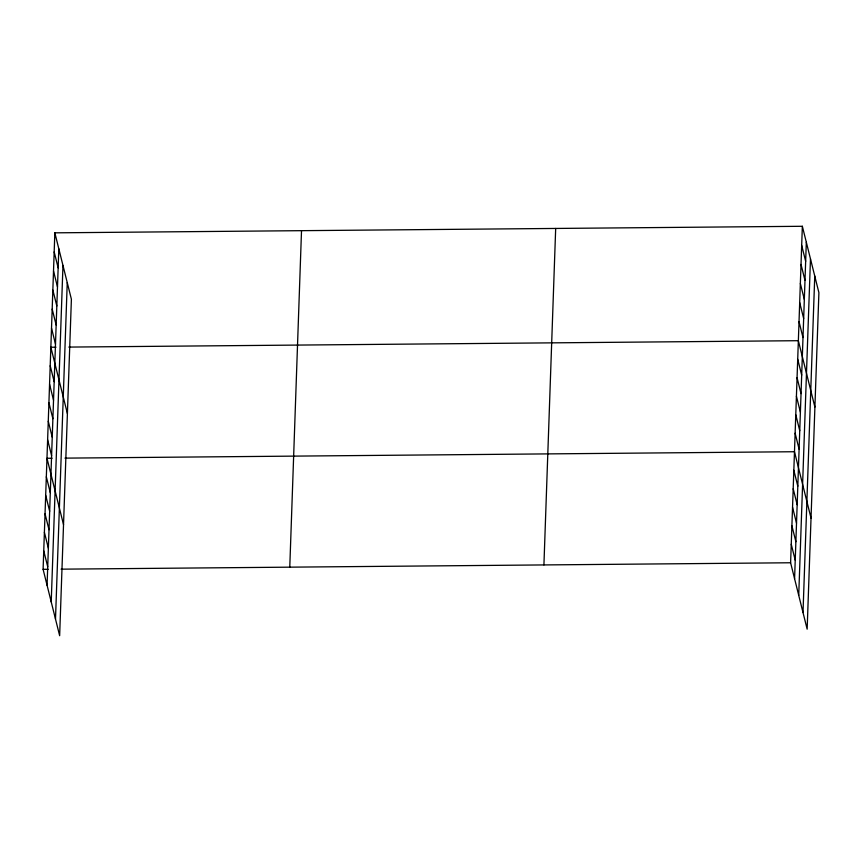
<?xml version="1.0" encoding="UTF-8"?>
<svg xmlns="http://www.w3.org/2000/svg" width="862" height="862" viewBox="0 0 862 862"><rect width="100%" height="100%" fill="white"/><g stroke="black" fill="none" stroke-linecap="round" stroke-linejoin="round"><path stroke-width="1.29" d="M54.845 232.837L71.395 299.233L59.65 635.714L43.1 569.329L54.845 232.837L802.35 226.286L818.9 292.671L807.155 629.163L790.605 562.767L802.35 226.286M47.076 585.266L58.821 248.784M51.224 601.913L62.969 265.431M55.502 619.067L67.247 282.585M289.772 567.164L301.517 230.682M543.922 564.933L555.678 228.452M794.581 578.714L806.326 242.233M798.729 595.362L810.474 258.88M803.007 612.516L814.752 276.023M55.987 347.203L50.847 347.246L67.408 413.631M68.841 347.084L798.352 340.695L814.902 407.079M52.119 458.239L46.979 458.282L63.529 524.667M64.962 458.131L794.484 451.731L811.034 518.116M43.1 569.329L48.24 569.286M61.083 569.168L790.605 562.767M801.682 245.358L805.658 261.294M801.013 264.418L804.989 280.365M800.356 283.49L804.321 299.437M799.688 302.562L803.664 318.498M799.02 321.623L802.996 337.57M797.706 359.195L801.682 375.142M797.059 377.707L801.035 393.643M796.413 396.208L800.389 412.155M795.766 414.719L799.742 430.666M795.13 433.23L799.096 449.167M793.837 470.243L797.803 486.179M793.191 488.743L797.167 504.69M792.544 507.255L796.52 523.191M791.898 525.755L795.874 541.702M791.251 544.267L795.227 560.203M54.177 251.909L58.153 267.856M53.509 270.98L57.485 286.917M52.851 290.041L56.827 305.988M52.183 309.113L56.159 325.049M51.515 328.174L55.491 344.121M50.201 365.757L54.177 381.694M49.565 384.258L53.53 400.205M48.918 402.769L52.884 418.706M48.272 421.27L52.248 437.217M47.625 439.782L51.601 455.718M46.332 476.794L50.308 492.741M45.686 495.294L49.662 511.241M45.039 513.806L49.015 529.753M44.393 532.317L48.369 548.254M43.746 550.818L47.722 566.765"/></g></svg>
